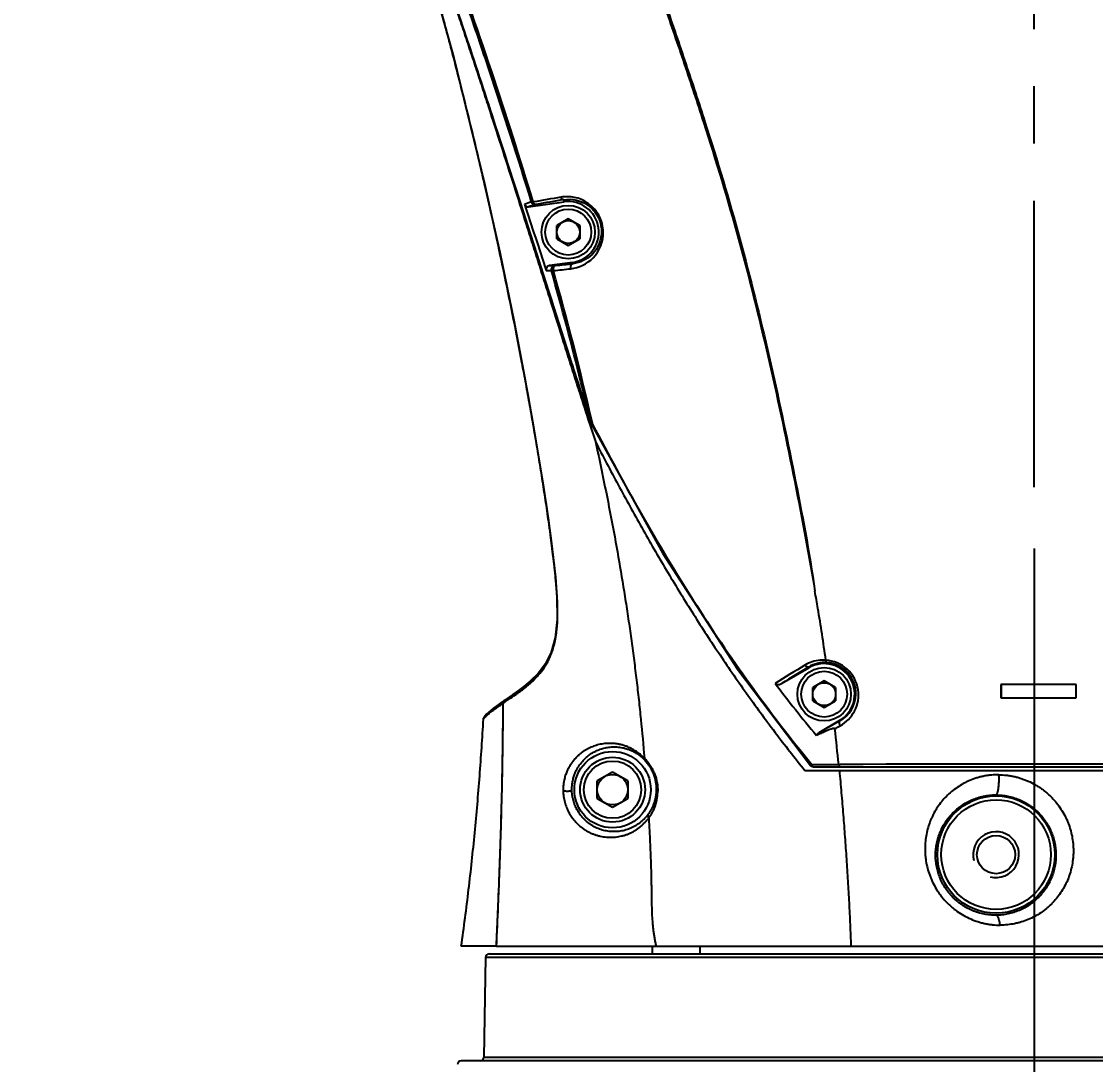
# Model space of a CAD drawing. Header units: millimetres. Extents: x 5828 to 6704, y 123 to 421.
# Drawn here: x 6551.17 to 6558.2, y 327.08 to 333.91 of the extents above; entities that cross this region are included whole.
import ezdxf

# ---------------------------------------------------------------- set-up
doc = ezdxf.new("R2010")
doc.units = ezdxf.units.MM
doc.linetypes.add('CENTER', pattern=[0.6, 0.375, -0.075, 0.075, -0.075])
for name, color, linetype in [('中心线', 7, 'Continuous'), ('外形图', 7, 'Continuous'), ('尺寸标注', 7, 'Continuous'), ('运动范围', 7, 'Continuous')]:
    doc.layers.add(name, color=color, linetype=linetype)
doc.styles.add('微软雅黑', font='msyh.ttc', dxfattribs={"height": 1.5})
doc.dimstyles.new('尺寸标注_1_20比例', dxfattribs={"dimtxt": 1.5, "dimasz": 1.25, "dimexe": 0.5, "dimexo": 0.4, "dimgap": 0.5, "dimtad": 1, "dimdec": 1, "dimlfac": 20, "dimdsep": 46, "dimtxsty": '微软雅黑', "dimcen": 0.09, "dimadec": 0, "dimazin": 0, "dimtp": 0.01, "dimtm": 0.01, "dimtfac": 1, "dimtdec": 1, "dimtofl": 0, "dimtmove": 0, "dimatfit": 3, "dimfxl": 1, "dimtolj": 1, "dimarcsym": 0})

# ---------------------------------------------------------------- blocks, each defined once
blk = doc.blocks.new('*D1139')
at = {"layer": 'Defpoints', "color": 0}
for p in [(6498.9812, 336.8553), (6559.0462, 312.8006), (6498.9812, 278.1994)]:
    blk.add_point(p, dxfattribs=at)
at = {"layer": '尺寸标注', "color": 0, "lineweight": -2}
for p, q in [((6498.9812, 336.4553), (6498.9812, 277.6994)), ((6559.0462, 312.4006), (6559.0462, 277.6994)), ((6557.7962, 278.1994), (6500.2312, 278.1994))]:
    blk.add_line(p, q, dxfattribs=at)
at = {"layer": '尺寸标注', "color": 0}
for points in [[(6500.2312, 278.4078), (6500.2312, 277.9911), (6498.9812, 278.1994)], [(6557.7962, 277.9911), (6557.7962, 278.4078), (6559.0462, 278.1994)]]:
    blk.add_solid(points, dxfattribs=at)
at = {"layer": '尺寸标注', "color": 0, "insert": (6529.0137, 279.471), "char_height": 1.5, "attachment_point": 5, "style": '微软雅黑'}
blk.add_mtext('\\A1;\\A1;{\\fAlibaba PuHuiTi 3.0 55 Regular|b0|i0|c134|p18;1201.2}', dxfattribs=at)
blk = doc.blocks.new('*D1142')
at = {"layer": 'Defpoints', "color": 0}
for p in [(6543.4438, 336.8553), (6559.0462, 313.1006), (6543.4438, 284.9761)]:
    blk.add_point(p, dxfattribs=at)
at = {"layer": '尺寸标注', "color": 0, "lineweight": -2}
for p, q in [((6543.4438, 336.4553), (6543.4438, 284.4761)), ((6559.0462, 312.7006), (6559.0462, 284.4761)), ((6557.7962, 284.9761), (6544.6938, 284.9761))]:
    blk.add_line(p, q, dxfattribs=at)
at = {"layer": '尺寸标注', "color": 0}
for points in [[(6544.6938, 285.1845), (6544.6938, 284.7678), (6543.4438, 284.9761)], [(6557.7962, 284.7678), (6557.7962, 285.1845), (6559.0462, 284.9761)]]:
    blk.add_solid(points, dxfattribs=at)
at = {"layer": '尺寸标注', "color": 0, "insert": (6551.245, 286.2477), "char_height": 1.5, "attachment_point": 5, "style": '微软雅黑'}
blk.add_mtext('\\A1;\\A1;{\\fAlibaba PuHuiTi 3.0 55 Regular|b0|i0|c134|p18;312}', dxfattribs=at)
blk = doc.blocks.new('*D1144')
at = {"layer": 'Defpoints', "color": 0}
for p in [(6557.7962, 395.6702), (6487.6476, 286.2413), (6537.9972, 286.2413)]:
    blk.add_point(p, dxfattribs=at)
at = {"layer": '尺寸标注', "color": 0, "lineweight": -2}
for p, q in [((6557.3962, 395.6702), (6487.1476, 395.6702)), ((6487.6476, 394.4202), (6487.6476, 287.4913)), ((6537.5972, 286.2413), (6487.1476, 286.2413))]:
    blk.add_line(p, q, dxfattribs=at)
at = {"layer": '尺寸标注', "color": 0}
for points in [[(6487.856, 394.4202), (6487.4393, 394.4202), (6487.6476, 395.6702)], [(6487.4393, 287.4913), (6487.856, 287.4913), (6487.6476, 286.2413)]]:
    blk.add_solid(points, dxfattribs=at)
at = {"layer": '尺寸标注', "color": 0, "insert": (6486.376, 340.9558), "char_height": 1.5, "attachment_point": 5, "rotation": 90, "style": '微软雅黑'}
blk.add_mtext('\\A1;\\A1;{\\fAlibaba PuHuiTi 3.0 55 Regular|b0|i0|c134|p18;2188.6}', dxfattribs=at)
blk = doc.blocks.new('*D1147')
at = {"layer": 'Defpoints', "color": 0}
for p in [(6557.7962, 330.8596), (6559.0462, 313.1006), (6559.0462, 305.3798)]:
    blk.add_point(p, dxfattribs=at)
at = {"layer": '尺寸标注', "color": 0, "lineweight": -2}
for p, q in [((6557.7962, 330.4596), (6557.7962, 304.8798)), ((6559.0462, 312.7006), (6559.0462, 304.8798)), ((6556.5462, 305.3798), (6551.7141, 305.3798)), ((6560.2962, 305.3798), (6561.5462, 305.3798))]:
    blk.add_line(p, q, dxfattribs=at)
at = {"layer": '尺寸标注', "color": 0}
for points in [[(6556.5462, 305.1715), (6556.5462, 305.5882), (6557.7962, 305.3798)], [(6560.2962, 305.5882), (6560.2962, 305.1715), (6559.0462, 305.3798)]]:
    blk.add_solid(points, dxfattribs=at)
at = {"layer": '尺寸标注', "color": 0, "insert": (6553.3207, 306.6514), "char_height": 1.5, "attachment_point": 5, "style": '微软雅黑'}
blk.add_mtext('\\A1;\\A1;{\\fAlibaba PuHuiTi 3.0 55 Regular|b0|i0|c134|p18;25}', dxfattribs=at)

msp = doc.modelspace()

# ---------------------------------------------------------------- linework, layer by layer
at = {"layer": '中心线', "linetype": 'CENTER', "ltscale": 5}
msp.add_line((6557.7962, 330.8596), (6557.7962, 371.8928), dxfattribs=at)
at = {"layer": '外形图', "linetype": 'ByBlock'}
for p, q in [((6553.9967, 333.6709), (6553.9966, 333.6708)), ((6553.9966, 333.6708), (6554.1728, 332.9546)), ((6554.4867, 332.696), (6554.7185, 332.7284)), ((6554.7185, 332.7284), (6554.7166, 332.7424)), ((6554.7462, 332.6169), (6554.6712, 332.5736)), ((6554.6712, 332.487), (6554.6712, 332.5736)), ((6554.8212, 332.5736), (6554.7462, 332.6169)), ((6554.8212, 332.5736), (6554.8212, 332.487)), ((6554.6712, 332.487), (6554.7462, 332.4437)), ((6554.7462, 332.4437), (6554.8212, 332.487)), ((6554.7739, 332.3322), (6554.6233, 332.3112)), ((6554.7751, 332.3236), (6554.7739, 332.3322)), ((6554.6592, 332.0113), (6554.7224, 331.8136)), ((6554.8873, 331.3037), (6554.8862, 331.3034)), ((6554.906, 331.2712), (6554.898, 331.3061)), ((6554.8776, 331.3006), (6554.8892, 331.2648)), ((6554.8892, 331.2648), (6554.9236, 331.159)), ((6554.9059, 331.2712), (6554.9005, 331.2684)), ((6556.1455, 329.577), (6556.3212, 329.6785)), ((6556.3212, 329.6785), (6556.3187, 329.6829)), ((6556.4212, 329.5919), (6556.3462, 329.5486)), ((6556.3462, 329.462), (6556.3462, 329.5486)), ((6556.4962, 329.5486), (6556.4212, 329.5919)), ((6556.4962, 329.5486), (6556.4962, 329.462)), ((6557.5789, 329.5678), (6557.5784, 329.5683)), ((6558.07, 329.5683), (6557.5784, 329.5683)), ((6557.5784, 329.5683), (6557.5784, 329.4815)), ((6558.0696, 329.5678), (6557.5789, 329.5678)), ((6557.5789, 329.5678), (6557.5789, 329.482)), ((6558.0696, 329.5678), (6558.07, 329.5683)), ((6558.0696, 329.482), (6558.0696, 329.5678)), ((6558.07, 329.4815), (6558.07, 329.5683)), ((6557.5789, 329.482), (6557.5784, 329.4815)), ((6557.5784, 329.4815), (6558.07, 329.4815)), ((6557.5789, 329.482), (6558.0696, 329.482)), ((6558.0696, 329.482), (6558.07, 329.4815)), ((6556.3462, 329.462), (6556.4212, 329.4187)), ((6556.4212, 329.4187), (6556.4962, 329.462)), ((6554.1949, 329.3545), (6554.195, 329.3545)), ((6554.2113, 329.3743), (6554.195, 329.3545)), ((6554.2169, 329.3792), (6554.2021, 329.3625)), ((6554.204, 329.3574), (6554.205, 329.3585)), ((6556.5212, 329.3321), (6556.3961, 329.2598)), ((6556.5227, 329.3294), (6556.5212, 329.3321)), ((6555.0362, 328.9957), (6554.9362, 328.938)), ((6555.1362, 328.938), (6555.0362, 328.9957)), ((6556.2957, 329.0053), (6561.4289, 329.0053)), ((6556.3405, 329.0458), (6556.3326, 329.0394)), ((6556.3405, 329.0458), (6556.3519, 329.0458)), ((6556.3519, 329.0458), (6556.5161, 329.0458)), ((6556.352, 329.0303), (6561.3416, 329.0303)), ((6556.5161, 329.0458), (6556.5264, 329.0458)), ((6554.9362, 328.8225), (6554.9362, 328.938)), ((6555.1362, 328.938), (6555.1362, 328.8225)), ((6554.9362, 328.8225), (6555.0362, 328.7648)), ((6555.0362, 328.7648), (6555.1362, 328.8225)), ((6554.2765, 327.8553), (6554.0462, 327.8553)), ((6554.2304, 327.8053), (6563.861, 327.8053)), ((6554.2765, 327.8548), (6563.8159, 327.8548)), ((6555.2962, 327.8553), (6555.2962, 327.8053)), ((6555.6093, 327.8053), (6555.6093, 327.8553)), ((6554.2054, 327.7807), (6554.194, 327.1298)), ((6563.886, 327.7807), (6554.2054, 327.7807)), ((6564.0467, 327.1053), (6554.0457, 327.1053)), ((6554.194, 327.1298), (6563.8984, 327.1298))]:
    msp.add_line(p, q, dxfattribs=at)
for points in [[(6553.2907, 336.6905), (6553.3549, 336.0712), (6553.518, 335.4312), (6553.7756, 334.6963), (6554.0739, 333.8179), (6554.4309, 332.7235), (6554.8862, 331.3034)], [(6553.3023, 336.1548), (6553.466, 335.4567), (6553.7239, 334.6474), (6553.9966, 333.6708)], [(6553.9966, 333.6708), (6554.1977, 332.8475), (6554.3264, 332.2622), (6554.4163, 331.8153), (6554.4839, 331.4537), (6554.537, 331.15), (6554.5795, 330.8884), (6554.6139, 330.6586), (6554.6413, 330.4546), (6554.662, 330.2712), (6554.6738, 330.1077), (6554.673, 329.9732), (6554.6598, 329.8665), (6554.6338, 329.7765), (6554.5962, 329.7029), (6554.5516, 329.6438), (6554.5012, 329.5938), (6554.446, 329.5489), (6554.3871, 329.5061), (6554.3313, 329.4672)], [(6554.1728, 332.9546), (6554.2976, 332.3984), (6554.3891, 331.9545), (6554.4599, 331.5851), (6554.5166, 331.2688), (6554.563, 330.9923), (6554.6011, 330.7468), (6554.632, 330.5267), (6554.6563, 330.3272), (6554.6719, 330.1471), (6554.6741, 329.9952), (6554.6614, 329.8753), (6554.6351, 329.7798), (6554.5956, 329.702), (6554.5489, 329.6409), (6554.4973, 329.5904), (6554.4416, 329.5456), (6554.3834, 329.5035)], [(6554.8862, 331.3034), (6554.8893, 331.2945), (6554.9005, 331.2684)], [(6554.9005, 331.2684), (6555.3662, 330.427), (6555.8549, 329.6698), (6556.3326, 329.0394)], [(6554.3313, 329.4672), (6554.2567, 329.4134), (6554.2113, 329.3743)], [(6554.314, 329.4549), (6554.269, 329.4227), (6554.2641, 329.4188)], [(6554.1929, 329.3505), (6554.1921, 329.348), (6554.1915, 329.3452)], [(6554.1946, 329.3539), (6554.1943, 329.3534), (6554.1938, 329.3523), (6554.1929, 329.3505)]]:
    msp.add_lwpolyline(points, dxfattribs=at)
for centre, radius in [((6554.7462, 332.5303), 0.175), ((6554.7462, 332.5303), 0.15), ((6554.7462, 332.5303), 0.075), ((6556.4212, 329.5053), 0.175), ((6556.4212, 329.5053), 0.15), ((6556.4212, 329.5053), 0.075), ((6555.0362, 328.8803), 0.25), ((6555.0362, 328.8803), 0.2125), ((6555.0362, 328.8803), 0.1875), ((6555.0362, 328.8803), 0.1), ((6557.5462, 328.4553), 0.3838), ((6557.5462, 328.4553), 0.3589), ((6557.5462, 328.4553), 0.125)]:
    msp.add_circle(centre, radius, dxfattribs=at)
for centre, radius, start, end in [((6524.2183, 325.96), 30.7607, 12.84825, 13.02423), ((6555.5955, 329.3086), 3.5642, 107.39075, 108.12489), ((6562.0789, 289.644), 43.7422, 99.71389, 99.95501), ((6560.3686, 299.5385), 33.6815, 99.66044, 99.971), ((6554.7462, 332.5303), 0.2, 277.94772, 97.94772), ((6554.647, 337.669), 5.3579, 269.74647, 270.08984), ((6551.3332, 364.0912), 31.9852, 275.95001, 276.15586), ((6551.3674, 364.0736), 31.9324, 275.9215, 276.12604), ((6535.6599, 326.8935), 19.7377, 12.9183, 15.83241), ((6624.6318, 354.1421), 73.3886, 197.713078, 198.131414), ((6556.4253, 329.5092), 0.2038, 86.0266, 121.5547), ((6556.4212, 329.5053), 0.2, 300, 120), ((6556.4243, 329.5086), 0.2045, 359.06039, 85.75078), ((6609.4537, 242.5594), 102.0482, 121.378228, 121.492306), ((6563.9708, 335.5596), 9.8873, 217.23939, 219.76327), ((6556.4246, 329.5085), 0.2042, 298.72371, 359.0963), ((6524.926, 329.5488), 29.3944, 358.76276, 359.80018), ((6555.5669, 327.6617), 2.1769, 124.42118, 124.93969), ((6554.3454, 329.4462), 0.0252, 166.68238, 179.78166), ((6554.3457, 329.4461), 0.0255, 161.00102, 166.74465), ((6554.3457, 329.4461), 0.0255, 151.03371, 160.98505), ((6554.3459, 329.446), 0.0257, 142.25441, 151.05362), ((6554.3462, 329.4457), 0.0261, 124.87597, 142.2292), ((6554.2178, 329.3404), 0.0268, 148.28968, 158.43496), ((6554.2184, 329.34), 0.0274, 142.15599, 148.27643), ((6554.2176, 329.3406), 0.0264, 134.75011, 142.16424), ((6537.1173, 327.0503), 19.5015, 5.87322, 6.56292), ((6556.3519, 329.0553), 0.025, 219.44137, 270.00205), ((6560.3378, -1799.2554), 2128.3046, 89.9729725, 90.1026085), ((6520.7067, 329.6413), 33.6147, 358.27217, 358.76036), ((6514.3503, 329.8316), 39.9739, 357.92924, 358.27419), ((6557.5462, 328.4553), 0.15, 255, 195), ((6485.6785, 330.9117), 68.666, 357.448834, 357.893065), ((6554.2304, 327.7803), 0.025, 90, 179), ((6554.0457, 327.0803), 0.025, 90, 178.2299), ((6554.169, 327.1303), 0.025, 270, 359)]:
    msp.add_arc(centre, radius, start, end, dxfattribs=at)
for points, knots in [([(6554.5384, 336.2859), (6554.5616, 336.1529), (6554.6085, 335.9551), (6554.6963, 335.6995), (6554.7742, 335.5126), (6554.8576, 335.3281), (6554.9361, 335.1416), (6555.0129, 334.9545), (6555.1159, 334.7055), (6555.2402, 334.3927), (6555.3758, 334.0129), (6555.5061, 333.632), (6555.6743, 333.1243), (6555.8669, 332.4873), (6556.0581, 331.717), (6556.2218, 330.9482), (6556.3172, 330.4357), (6556.3607, 330.1802)], [0, 0, 0, 0, 0.063409, 0.095112, 0.126815, 0.158502, 0.190171, 0.221826, 0.253474, 0.316711, 0.379823, 0.442829, 0.505722, 0.630973, 0.755227, 0.878294, 1, 1, 1, 1]), ([(6554.5536, 336.2883), (6554.5766, 336.1552), (6554.6233, 335.9574), (6554.7106, 335.7017), (6554.7887, 335.5148), (6554.8711, 335.3299), (6554.9492, 335.1432), (6555.0254, 334.9559), (6555.1282, 334.7068), (6555.2515, 334.3937), (6555.3863, 334.0136), (6555.5159, 333.6325), (6555.6835, 333.1246), (6555.875, 332.4873), (6556.0654, 331.7168), (6556.2266, 330.948), (6556.3242, 330.436), (6556.3608, 330.1797)], [0, 0, 0, 0, 0.06342, 0.09513, 0.126834, 0.158528, 0.1902, 0.221859, 0.253513, 0.316755, 0.379878, 0.442893, 0.505794, 0.631061, 0.755329, 0.878404, 1, 1, 1, 1]), ([(6553.3953, 336.1844), (6553.4182, 336.0339), (6553.4779, 335.7348), (6553.5964, 335.3729), (6553.702, 335.0878), (6553.8054, 334.8022), (6553.9324, 334.4449), (6554.0831, 334.0162), (6554.2773, 333.4448), (6554.416, 333.0145), (6554.5037, 332.7266)], [0, 0, 0, 0, 0.125606, 0.251138, 0.313874, 0.37658, 0.501834, 0.626881, 0.751629, 1, 1, 1, 1]), ([(6554.517, 332.7277), (6554.4296, 333.0154), (6554.246, 333.59), (6553.9976, 334.3028), (6553.7968, 334.8747), (6553.6367, 335.3014), (6553.4927, 335.7351), (6553.4338, 336.0347), (6553.4112, 336.1853)], [0, 0, 0, 0, 0.248247, 0.497964, 0.623198, 0.748623, 0.874296, 1, 1, 1, 1]), ([(6553.5317, 335.3861), (6553.5389, 335.3649), (6553.5499, 335.3331), (6553.5646, 335.2907), (6553.5795, 335.2484), (6553.5981, 335.1956), (6553.628, 335.1111), (6553.658, 335.0267), (6553.6879, 334.9422), (6553.7103, 334.8788), (6553.7324, 334.8154), (6553.7618, 334.7307), (6553.7982, 334.6248), (6553.8344, 334.5188), (6553.8633, 334.4339), (6553.8922, 334.3491), (6553.9282, 334.243), (6553.9712, 334.1156), (6554.014, 333.9882), (6554.0565, 333.8607), (6554.0987, 333.7331), (6554.1408, 333.6054), (6554.1826, 333.4776), (6554.2381, 333.3072), (6554.307, 333.094), (6554.3892, 332.838), (6554.4572, 332.6245), (6554.5114, 332.4537), (6554.5519, 332.3255), (6554.5924, 332.1973), (6554.6464, 332.0264), (6554.7004, 331.8555), (6554.7546, 331.6847), (6554.7953, 331.5566), (6554.8363, 331.4285), (6554.8638, 331.3432), (6554.8776, 331.3006)], [0, 0, 0, 0, 0.015629, 0.023444, 0.031258, 0.046885, 0.062511, 0.093759, 0.109383, 0.125006, 0.14063, 0.156255, 0.187505, 0.218756, 0.234381, 0.250006, 0.281256, 0.312506, 0.343755, 0.375005, 0.406254, 0.437504, 0.468754, 0.500004, 0.562504, 0.625003, 0.687502, 0.718752, 0.750002, 0.781252, 0.812501, 0.875001, 0.90625, 0.9375, 0.96875, 1, 1, 1, 1]), ([(6553.6259, 335.1234), (6553.718, 334.8662), (6553.8731, 334.4137), (6554.0923, 333.7667), (6554.347, 332.9874), (6554.5346, 332.4018), (6554.6592, 332.0113)], [0, 0, 0, 0, 0.249998, 0.437499, 0.624999, 1, 1, 1, 1]), ([(6553.9967, 333.6709), (6553.987, 333.7084), (6553.9675, 333.7834), (6553.9377, 333.8957), (6553.9075, 334.0079), (6553.8766, 334.12), (6553.8504, 334.2132), (6553.8292, 334.2877), (6553.8078, 334.3622), (6553.7807, 334.4552), (6553.7588, 334.5296), (6553.7478, 334.5667)], [0, 0, 0, 0, 0.125007, 0.250006, 0.374996, 0.49998, 0.624967, 0.687464, 0.749965, 0.874978, 1, 1, 1, 1]), ([(6554.1876, 332.8923), (6554.1726, 332.9574), (6554.1421, 333.0875), (6554.0793, 333.3472), (6554.0303, 333.5416), (6553.9967, 333.6709)], [0, 0, 0, 0, 0.249998, 0.500001, 1, 1, 1, 1]), ([(6554.3364, 329.4575), (6554.345, 329.4634), (6554.3628, 329.4755), (6554.3855, 329.4911), (6554.4044, 329.5044), (6554.4193, 329.5151), (6554.4319, 329.5243), (6554.4422, 329.532), (6554.4528, 329.54), (6554.4663, 329.5505), (6554.4826, 329.5639), (6554.4992, 329.5782), (6554.5161, 329.5937), (6554.5301, 329.6076), (6554.5413, 329.6195), (6554.5498, 329.629), (6554.5583, 329.6389), (6554.5668, 329.6493), (6554.5752, 329.6602), (6554.5836, 329.6718), (6554.5919, 329.6841), (6554.6001, 329.6971), (6554.6081, 329.711), (6554.616, 329.7257), (6554.6236, 329.7414), (6554.6309, 329.7582), (6554.6379, 329.7762), (6554.647, 329.8025), (6554.6549, 329.8308), (6554.6614, 329.8611), (6554.6658, 329.8859), (6554.6695, 329.9122), (6554.6724, 329.9399), (6554.6745, 329.9688), (6554.6759, 329.9989), (6554.6765, 330.0301), (6554.6764, 330.0621), (6554.6756, 330.0949), (6554.6737, 330.1396), (6554.6699, 330.1966), (6554.6639, 330.2656), (6554.6578, 330.3235), (6554.6526, 330.3702), (6554.647, 330.417), (6554.6397, 330.4757), (6554.632, 330.5343), (6554.6256, 330.5813), (6554.6191, 330.6284), (6554.6107, 330.6872), (6554.6004, 330.7578), (6554.5897, 330.8285), (6554.5787, 330.8991), (6554.5637, 330.9934), (6554.5443, 331.1112), (6554.5203, 331.2525), (6554.4954, 331.3937), (6554.4698, 331.5349), (6554.4347, 331.723), (6554.3891, 331.9578), (6554.3317, 332.2392), (6554.2718, 332.5201), (6554.2301, 332.7069), (6554.2088, 332.8003)], [0, 0, 0, 0, 0.008884, 0.01842, 0.023446, 0.028648, 0.034033, 0.036794, 0.039604, 0.045374, 0.051363, 0.057592, 0.064088, 0.070883, 0.074405, 0.078015, 0.081722, 0.085536, 0.089469, 0.093531, 0.097737, 0.102101, 0.106641, 0.111378, 0.116334, 0.121534, 0.127003, 0.132764, 0.145257, 0.152041, 0.15921, 0.166758, 0.174669, 0.182926, 0.191507, 0.200376, 0.209494, 0.218821, 0.228323, 0.247725, 0.267461, 0.287407, 0.297433, 0.307481, 0.32763, 0.347834, 0.357951, 0.368075, 0.388343, 0.408635, 0.428948, 0.449279, 0.469625, 0.510345, 0.551096, 0.591868, 0.632656, 0.673454, 0.755072, 0.836707, 0.918351, 1, 1, 1, 1]), ([(6554.4592, 332.7128), (6554.461, 332.7074), (6554.4688, 332.6975), (6554.4811, 332.6952), (6554.4867, 332.696)], [0, 0, 0, 0, 0.49971, 1, 1, 1, 1]), ([(6554.517, 332.7277), (6554.5155, 332.7275), (6554.5111, 332.7269), (6554.5066, 332.7263), (6554.5037, 332.7266)], [0, 0, 0, 0, 0.342547, 1, 1, 1, 1]), ([(6554.5366, 332.7112), (6554.5347, 332.711), (6554.5256, 332.7123), (6554.5192, 332.721), (6554.517, 332.7277)], [0, 0, 0, 0, 0.213622, 1, 1, 1, 1]), ([(6554.5302, 332.7099), (6554.531, 332.7102), (6554.5332, 332.7106), (6554.5353, 332.711), (6554.5367, 332.7113)], [0, 0, 0, 0, 0.367738, 1, 1, 1, 1]), ([(6554.7631, 332.2905), (6554.8167, 332.2971), (6554.9306, 332.35), (6554.991, 332.5074), (6554.9558, 332.6404), (6554.8842, 332.7223), (6554.7911, 332.764), (6554.7275, 332.7625), (6554.6983, 332.7591)], [0, 0, 0, 0, 0.21653, 0.460901, 0.604996, 0.750252, 0.882256, 1, 1, 1, 1]), ([(6554.7166, 332.7424), (6554.7149, 332.7422), (6554.7061, 332.7436), (6554.7005, 332.7525), (6554.6983, 332.7591)], [0, 0, 0, 0, 0.193123, 1, 1, 1, 1]), ([(6554.7166, 332.7424), (6554.7703, 332.7517), (6554.8667, 332.7294), (6554.9465, 332.6354), (6554.9779, 332.5162), (6554.9238, 332.3763), (6554.8226, 332.3285), (6554.7751, 332.3236)], [0, 0, 0, 0, 0.245913, 0.393253, 0.539172, 0.784406, 1, 1, 1, 1]), ([(6554.6233, 332.3112), (6554.6162, 332.3102), (6554.6022, 332.3019), (6554.6002, 332.2855), (6554.6024, 332.2788)], [0, 0, 0, 0, 0.500845, 1, 1, 1, 1]), ([(6554.6554, 332.3111), (6554.6486, 332.3101), (6554.6352, 332.3012), (6554.6337, 332.2853), (6554.6358, 332.2785)], [0, 0, 0, 0, 0.491882, 1, 1, 1, 1]), ([(6554.6617, 332.3116), (6554.6561, 332.3106), (6554.646, 332.299), (6554.6467, 332.2852), (6554.6488, 332.2784)], [0, 0, 0, 0, 0.442333, 1, 1, 1, 1]), ([(6554.6617, 332.3116), (6554.6604, 332.3115), (6554.6583, 332.3113), (6554.6562, 332.3111), (6554.6554, 332.3111)], [0, 0, 0, 0, 0.616678, 1, 1, 1, 1]), ([(6554.7751, 332.3236), (6554.7726, 332.3231), (6554.7611, 332.3165), (6554.7602, 332.3001), (6554.7631, 332.2905)], [0, 0, 0, 0, 0.196479, 1, 1, 1, 1]), ([(6554.6358, 332.2785), (6554.6365, 332.2784), (6554.6408, 332.2778), (6554.6452, 332.2781), (6554.6488, 332.2784)], [0, 0, 0, 0, 0.166994, 1, 1, 1, 1]), ([(6554.8872, 331.3038), (6554.8685, 331.385), (6554.791, 331.7115), (6554.7047, 332.0359), (6554.6358, 332.2785)], [0, 0, 0, 0, 0.248459, 1, 1, 1, 1]), ([(6554.9059, 331.2712), (6555.1099, 330.8791), (6555.5441, 330.1081), (6556.0593, 329.3867), (6556.3405, 329.0458)], [0, 0, 0, 0, 0.500067, 1, 1, 1, 1]), ([(6554.9236, 331.159), (6554.9725, 331.0643), (6555.0718, 330.8756), (6555.2003, 330.6422), (6555.3061, 330.4571), (6555.3871, 330.3193), (6555.4698, 330.1824), (6555.5823, 330.0013), (6555.6983, 329.8225), (6555.818, 329.646), (6555.9096, 329.515), (6556.0031, 329.3853), (6556.0985, 329.257), (6556.1959, 329.1302), (6556.2622, 329.0467), (6556.2957, 329.0053)], [0, 0, 0, 0, 0.124994, 0.249991, 0.312491, 0.37499, 0.43749, 0.499991, 0.624988, 0.687489, 0.74999, 0.812493, 0.874999, 0.937502, 1, 1, 1, 1]), ([(6554.9238, 331.1585), (6554.9625, 330.9841), (6555.0165, 330.7226), (6555.0798, 330.3734), (6555.1155, 330.1564), (6555.1416, 329.9833), (6555.16, 329.8541), (6555.1771, 329.7252), (6555.193, 329.5967), (6555.2077, 329.4685), (6555.2257, 329.2986), (6555.2374, 329.1713), (6555.2445, 329.0865)], [0, 0, 0, 0, 0.255318, 0.381774, 0.507353, 0.569799, 0.632008, 0.693972, 0.755688, 0.817152, 0.878361, 1, 1, 1, 1]), ([(6556.432, 329.7285), (6556.4159, 329.8415), (6556.3936, 329.9923), (6556.367, 330.1424), (6556.3607, 330.1801)], [0, 0, 0, 0, 0.748988, 1, 1, 1, 1]), ([(6556.4321, 329.7284), (6556.4197, 329.7294), (6556.3722, 329.7291), (6556.3251, 329.7135), (6556.2951, 329.6955)], [0, 0, 0, 0, 0.261284, 1, 1, 1, 1]), ([(6556.3187, 329.6829), (6556.3171, 329.6821), (6556.3072, 329.6811), (6556.2993, 329.6892), (6556.2951, 329.6955)], [0, 0, 0, 0, 0.186794, 1, 1, 1, 1]), ([(6556.4316, 329.7285), (6556.4319, 329.7264), (6556.4332, 329.7209), (6556.4356, 329.7132), (6556.4394, 329.7125)], [0, 0, 0, 0, 0.350154, 1, 1, 1, 1]), ([(6556.5263, 329.2985), (6556.5654, 329.3208), (6556.6349, 329.3902), (6556.6591, 329.5407), (6556.5843, 329.6822), (6556.4825, 329.7247), (6556.432, 329.7285)], [0, 0, 0, 0, 0.232708, 0.476245, 0.738234, 1, 1, 1, 1]), ([(6556.0994, 329.5763), (6556.1019, 329.573), (6556.1173, 329.5647), (6556.135, 329.571), (6556.1455, 329.577)], [0, 0, 0, 0, 0.252934, 1, 1, 1, 1]), ([(6554.205, 329.3585), (6554.2076, 329.3612), (6554.2136, 329.3669), (6554.2236, 329.3759), (6554.2355, 329.3857), (6554.2465, 329.3943), (6554.2563, 329.4015), (6554.267, 329.4094), (6554.2816, 329.4198), (6554.3003, 329.4327), (6554.3134, 329.4416), (6554.3202, 329.4462)], [0, 0, 0, 0, 0.078783, 0.171505, 0.277673, 0.396789, 0.461085, 0.528542, 0.672967, 0.830112, 1, 1, 1, 1]), ([(6554.2765, 327.8548), (6554.2794, 327.921), (6554.2851, 328.0536), (6554.2919, 328.2193), (6554.2969, 328.3519), (6554.3005, 328.4514), (6554.3038, 328.5508), (6554.3079, 328.6834), (6554.3123, 328.8492), (6554.3163, 329.0482), (6554.3191, 329.2472), (6554.32, 329.3799), (6554.3202, 329.4462)], [0, 0, 0, 0, 0.124999, 0.249999, 0.312498, 0.374998, 0.437498, 0.499998, 0.624998, 0.749999, 0.875, 1, 1, 1, 1]), ([(6554.3202, 329.4462), (6554.3202, 329.4483), (6554.3207, 329.4524), (6554.3226, 329.4572), (6554.3247, 329.4607), (6554.3266, 329.4631), (6554.3288, 329.4653), (6554.3304, 329.4666), (6554.3313, 329.4671)], [0, 0, 0, 0, 0.249597, 0.499601, 0.624656, 0.749791, 0.875019, 1, 1, 1, 1]), ([(6554.0462, 327.8553), (6554.0635, 327.9787), (6554.0875, 328.164), (6554.1156, 328.4116), (6554.1347, 328.5975), (6554.1518, 328.7836), (6554.1719, 329.0319), (6554.1842, 329.2184), (6554.1912, 329.3428)], [0, 0, 0, 0, 0.250055, 0.375058, 0.500051, 0.625042, 0.750033, 1, 1, 1, 1]), ([(6554.1913, 329.3428), (6554.1913, 329.3428), (6554.1913, 329.3428), (6554.1913, 329.3428), (6554.1913, 329.3428), (6554.1913, 329.3428), (6554.1913, 329.3428), (6554.1914, 329.3429), (6554.1914, 329.3429), (6554.1915, 329.343), (6554.1916, 329.3431), (6554.1917, 329.3433), (6554.1919, 329.3435), (6554.1921, 329.3437), (6554.1923, 329.344), (6554.1926, 329.3444), (6554.1931, 329.345), (6554.1938, 329.3458), (6554.1945, 329.3468), (6554.1954, 329.3478), (6554.1967, 329.3494), (6554.1986, 329.3516), (6554.2011, 329.3544), (6554.203, 329.3564), (6554.204, 329.3574)], [0, 0, 0, 0, 0.00057, 0.001024, 0.001914, 0.003352, 0.005357, 0.007932, 0.011075, 0.014784, 0.023889, 0.035214, 0.048728, 0.064398, 0.082189, 0.102067, 0.147949, 0.201772, 0.263267, 0.332167, 0.408207, 0.580662, 0.778588, 1, 1, 1, 1]), ([(6554.1913, 329.3428), (6554.1913, 329.3441), (6554.1917, 329.3466), (6554.1925, 329.349), (6554.1929, 329.3502)], [0, 0, 0, 0, 0.502756, 1, 1, 1, 1]), ([(6554.199, 329.3594), (6554.1993, 329.3597), (6554.2003, 329.3607), (6554.2015, 329.3616), (6554.2024, 329.3622)], [0, 0, 0, 0, 0.257316, 1, 1, 1, 1]), ([(6556.4907, 329.2794), (6556.4898, 329.2822), (6556.4813, 329.2808), (6556.4719, 329.2784), (6556.4532, 329.2721), (6556.4288, 329.2621), (6556.3993, 329.2491), (6556.3801, 329.24), (6556.3705, 329.2355)], [0, 0, 0, 0, 0.068928, 0.130722, 0.257185, 0.506469, 0.753836, 1, 1, 1, 1]), ([(6556.5227, 329.3294), (6556.5212, 329.3284), (6556.5155, 329.3182), (6556.5213, 329.3061), (6556.5263, 329.2985)], [0, 0, 0, 0, 0.164628, 1, 1, 1, 1]), ([(6555.2445, 329.0865), (6555.2367, 329.0943), (6555.2247, 329.1054), (6555.208, 329.1187), (6555.1959, 329.1275), (6555.1839, 329.1355), (6555.1683, 329.1448), (6555.1528, 329.1529), (6555.1373, 329.1597), (6555.1225, 329.1655), (6555.1044, 329.1715), (6555.0863, 329.176), (6555.0721, 329.1787), (6555.0617, 329.1804), (6555.0515, 329.1817), (6555.0381, 329.1829), (6555.0217, 329.1836), (6555.0023, 329.1833), (6554.9834, 329.1817), (6554.965, 329.1791), (6554.947, 329.1753), (6554.9294, 329.1706), (6554.9122, 329.1649), (6554.8954, 329.1582), (6554.879, 329.1505), (6554.8629, 329.1418), (6554.8473, 329.132), (6554.832, 329.1211), (6554.8172, 329.109), (6554.8028, 329.0957), (6554.7888, 329.081), (6554.7754, 329.0648), (6554.7648, 329.05), (6554.7567, 329.0372), (6554.7507, 329.0269), (6554.7449, 329.016), (6554.7394, 329.0044), (6554.7341, 328.992), (6554.7292, 328.9788), (6554.7255, 328.9672), (6554.7227, 328.9574), (6554.72, 328.947), (6554.7177, 328.9361), (6554.7158, 328.9247), (6554.7146, 328.9157), (6554.7137, 328.9063), (6554.7128, 328.8932), (6554.7125, 328.8832), (6554.7124, 328.8765)], [0, 0, 0, 0, 0.045273, 0.06654, 0.086953, 0.106551, 0.125382, 0.161012, 0.17795, 0.194381, 0.225913, 0.255946, 0.270491, 0.284762, 0.298785, 0.312583, 0.339575, 0.365881, 0.391634, 0.416952, 0.441943, 0.466706, 0.491332, 0.515913, 0.540549, 0.565339, 0.590393, 0.615824, 0.641772, 0.668395, 0.695888, 0.724488, 0.754499, 0.77016, 0.786334, 0.803098, 0.820544, 0.838772, 0.857897, 0.878052, 0.888562, 0.899388, 0.922107, 0.934072, 0.946486, 0.959341, 0.972583, 1, 1, 1, 1]), ([(6554.7699, 328.8803), (6554.7698, 328.8922), (6554.7711, 328.9146), (6554.7767, 328.9456), (6554.7845, 328.9724), (6554.7937, 328.9956), (6554.8038, 329.0161), (6554.818, 329.0396), (6554.8372, 329.0651), (6554.8627, 329.0909), (6554.8897, 329.112), (6554.9181, 329.1292), (6554.9429, 329.1404), (6554.9633, 329.1476), (6554.979, 329.1521), (6554.9951, 329.1557), (6555.0116, 329.1583), (6555.0284, 329.16), (6555.0457, 329.1606), (6555.0635, 329.1601), (6555.0817, 329.1584), (6555.1005, 329.1554), (6555.1198, 329.1509), (6555.1396, 329.1447), (6555.1564, 329.1379), (6555.17, 329.1315), (6555.1806, 329.1259), (6555.1912, 329.1197), (6555.206, 329.1101), (6555.2208, 329.0989), (6555.2353, 329.0861), (6555.2425, 329.0789), (6555.2461, 329.0752)], [0, 0, 0, 0, 0.054132, 0.101456, 0.143123, 0.180543, 0.214805, 0.246685, 0.305329, 0.359453, 0.410812, 0.460597, 0.509713, 0.534276, 0.558961, 0.583861, 0.609074, 0.634707, 0.660876, 0.68771, 0.715363, 0.744012, 0.773876, 0.805221, 0.838386, 0.855785, 0.873811, 0.892538, 0.912052, 0.953817, 0.9763, 1, 1, 1, 1]), ([(6555.2461, 329.0752), (6555.2458, 329.0755), (6555.2453, 329.0761), (6555.2448, 329.0772), (6555.2445, 329.0784), (6555.2443, 329.0797), (6555.2443, 329.0809), (6555.2444, 329.0819), (6555.2444, 329.083), (6555.2446, 329.0844), (6555.2448, 329.0855), (6555.245, 329.0861)], [0, 0, 0, 0, 0.105019, 0.210512, 0.317843, 0.430511, 0.554247, 0.62168, 0.692965, 0.843602, 1, 1, 1, 1]), ([(6555.245, 329.0861), (6555.2485, 329.0826), (6555.2553, 329.0755), (6555.2684, 329.0602), (6555.2805, 329.0436), (6555.2913, 329.026), (6555.3011, 329.0077), (6555.3115, 328.9841), (6555.3196, 328.9597), (6555.3245, 328.9402), (6555.3283, 328.9211), (6555.3312, 328.8975), (6555.3319, 328.8787), (6555.3318, 328.8695)], [0, 0, 0, 0, 0.061376, 0.124129, 0.252418, 0.31742, 0.382635, 0.51257, 0.640306, 0.702979, 0.764649, 0.884664, 1, 1, 1, 1]), ([(6555.2461, 329.0752), (6555.2522, 329.0686), (6555.264, 329.0548), (6555.2798, 329.0323), (6555.2911, 329.0121), (6555.2989, 328.9952), (6555.3059, 328.9782), (6555.3128, 328.9566), (6555.3185, 328.9307), (6555.3216, 328.9052), (6555.3222, 328.8885), (6555.3221, 328.8803)], [0, 0, 0, 0, 0.125128, 0.253738, 0.384082, 0.449274, 0.514089, 0.641664, 0.765667, 0.885171, 1, 1, 1, 1]), ([(6556.3473, 329.0321), (6556.348, 329.0316), (6556.3495, 329.0306), (6556.3512, 329.0303), (6556.3519, 329.0303)], [0, 0, 0, 0, 0.533127, 1, 1, 1, 1]), ([(6556.5161, 329.0458), (6556.5163, 329.0437), (6556.5179, 329.0378), (6556.5222, 329.0303), (6556.5264, 329.0303)], [0, 0, 0, 0, 0.339677, 1, 1, 1, 1]), ([(6556.5205, 329.0053), (6556.525, 328.9569), (6556.5336, 328.8601), (6556.5435, 328.7393), (6556.5511, 328.6428), (6556.5583, 328.5466), (6556.5668, 328.4266), (6556.5744, 328.3068), (6556.5799, 328.2112), (6556.5851, 328.1159), (6556.5908, 327.9971), (6556.5946, 327.9021), (6556.5963, 327.8547)], [0, 0, 0, 0, 0.126497, 0.252584, 0.315473, 0.37826, 0.503516, 0.628332, 0.690568, 0.752688, 0.876577, 1, 1, 1, 1]), ([(6557.5648, 328.978), (6557.5483, 328.9783), (6557.5235, 328.9773), (6557.4909, 328.9733), (6557.4667, 328.969), (6557.443, 328.9636), (6557.4119, 328.9549), (6557.3818, 328.9439), (6557.3528, 328.9309), (6557.3248, 328.9165), (6557.2915, 328.8961), (6557.2544, 328.8681), (6557.2205, 328.8368), (6557.1899, 328.8027), (6557.1628, 328.7661), (6557.1433, 328.7336), (6557.1295, 328.7066), (6557.117, 328.679), (6557.1038, 328.6434), (6557.092, 328.5992), (6557.0843, 328.5537), (6557.0807, 328.5073), (6557.0813, 328.4683), (6557.0841, 328.4369), (6557.0883, 328.4054), (6557.0966, 328.3659), (6557.1086, 328.3273), (6557.1206, 328.2968), (6557.1343, 328.2667), (6557.1502, 328.2375), (6557.1683, 328.2094), (6557.1879, 328.1821), (6557.2096, 328.1562), (6557.2333, 328.1321), (6557.252, 328.1148), (6557.2715, 328.0986), (6557.2987, 328.0784), (6557.3344, 328.0559), (6557.3796, 328.0334), (6557.4188, 328.0186), (6557.4508, 328.0092), (6557.475, 328.0035), (6557.4993, 327.999), (6557.5318, 327.9948), (6557.5563, 327.9936), (6557.5726, 327.9936)], [0, 0, 0, 0, 0.032182, 0.048188, 0.064119, 0.079957, 0.095692, 0.126855, 0.1423, 0.157655, 0.18811, 0.21827, 0.248159, 0.277836, 0.307374, 0.336838, 0.351569, 0.366309, 0.395842, 0.425516, 0.455397, 0.485549, 0.516014, 0.531385, 0.546856, 0.578093, 0.609721, 0.625686, 0.641747, 0.674115, 0.690414, 0.706779, 0.73965, 0.756135, 0.772634, 0.789133, 0.805626, 0.838544, 0.871307, 0.903858, 0.920054, 0.936191, 0.952265, 0.968265, 1, 1, 1, 1]), ([(6557.5462, 328.8459), (6557.5466, 328.846), (6557.5475, 328.8462), (6557.5487, 328.8469), (6557.5499, 328.848), (6557.5511, 328.8494), (6557.5522, 328.8512), (6557.5533, 328.8533), (6557.5544, 328.8558), (6557.5559, 328.8596), (6557.5575, 328.8651), (6557.5593, 328.8723), (6557.5608, 328.8802), (6557.5621, 328.8887), (6557.5632, 328.8978), (6557.5642, 328.9077), (6557.565, 328.9184), (6557.5657, 328.9339), (6557.5659, 328.9539), (6557.5654, 328.9699), (6557.5648, 328.978)], [0, 0, 0, 0, 0.00906, 0.019129, 0.030756, 0.044266, 0.059802, 0.077419, 0.0971, 0.118746, 0.167392, 0.222143, 0.281556, 0.343906, 0.410359, 0.483483, 0.562648, 0.646729, 0.82372, 1, 1, 1, 1]), ([(6557.5648, 328.978), (6557.5812, 328.9778), (6557.6058, 328.9763), (6557.6384, 328.9718), (6557.6627, 328.9672), (6557.6868, 328.9613), (6557.7106, 328.9541), (6557.7341, 328.9457), (6557.7648, 328.933), (6557.7945, 328.9179), (6557.8229, 328.9008), (6557.8436, 328.8868), (6557.8635, 328.8719), (6557.8825, 328.856), (6557.9007, 328.8391), (6557.9238, 328.8156), (6557.9502, 328.7842), (6557.9781, 328.7437), (6557.9978, 328.7081), (6558.0114, 328.6786), (6558.0235, 328.6487), (6558.0358, 328.6105), (6558.0461, 328.5636), (6558.0518, 328.5162), (6558.0528, 328.4766), (6558.0514, 328.445), (6558.0484, 328.4138), (6558.042, 328.3751), (6558.0299, 328.3298), (6558.0137, 328.286), (6557.9935, 328.244), (6557.9694, 328.2042), (6557.9416, 328.167), (6557.9156, 328.1384), (6557.8933, 328.1171), (6557.8699, 328.0969), (6557.8388, 328.0738), (6557.7989, 328.0498), (6557.7568, 328.0297), (6557.7201, 328.0164), (6557.69, 328.008), (6557.6593, 328.001), (6557.6202, 327.9951), (6557.5885, 327.9936), (6557.5726, 327.9936)], [0, 0, 0, 0, 0.032035, 0.048167, 0.064347, 0.080561, 0.096798, 0.113056, 0.129329, 0.161879, 0.178152, 0.194411, 0.210649, 0.226859, 0.24304, 0.25919, 0.291375, 0.323392, 0.35523, 0.371084, 0.386893, 0.418367, 0.449665, 0.48079, 0.511755, 0.527185, 0.542581, 0.573265, 0.603833, 0.634297, 0.664675, 0.694986, 0.725249, 0.755487, 0.770609, 0.785735, 0.816004, 0.84633, 0.876744, 0.907286, 0.922625, 0.938014, 0.968924, 1, 1, 1, 1]), ([(6554.7124, 328.8765), (6554.7129, 328.8762), (6554.7138, 328.8757), (6554.7154, 328.8749), (6554.7172, 328.8743), (6554.7198, 328.8735), (6554.7232, 328.8727), (6554.7274, 328.872), (6554.7316, 328.8716), (6554.7355, 328.8713), (6554.7393, 328.8713), (6554.7431, 328.8713), (6554.7472, 328.8716), (6554.7515, 328.872), (6554.7558, 328.8727), (6554.7594, 328.8735), (6554.7621, 328.8743), (6554.764, 328.875), (6554.7656, 328.8757), (6554.7671, 328.8766), (6554.7682, 328.8774), (6554.7691, 328.8783), (6554.7697, 328.8793), (6554.7699, 328.88), (6554.7699, 328.8803)], [0, 0, 0, 0, 0.025819, 0.054546, 0.085745, 0.118849, 0.188429, 0.259338, 0.328668, 0.393538, 0.4536, 0.514574, 0.581429, 0.652883, 0.726175, 0.798377, 0.832746, 0.865167, 0.895099, 0.92211, 0.945921, 0.966496, 0.984192, 1, 1, 1, 1]), ([(6554.7124, 328.8765), (6554.7125, 328.87), (6554.7129, 328.8601), (6554.714, 328.847), (6554.7156, 328.8337), (6554.7184, 328.8173), (6554.7229, 328.7983), (6554.7284, 328.7803), (6554.7365, 328.7582), (6554.7461, 328.7378), (6554.7567, 328.7191), (6554.7648, 328.7064), (6554.7731, 328.6946), (6554.7843, 328.6801), (6554.7989, 328.6637), (6554.8143, 328.649), (6554.8269, 328.6383), (6554.8393, 328.6286), (6554.8552, 328.6176), (6554.8746, 328.6061), (6554.8944, 328.5963), (6554.9143, 328.588), (6554.9345, 328.5812), (6554.9547, 328.5759), (6554.9751, 328.572), (6554.9955, 328.5695), (6555.0159, 328.5684), (6555.0362, 328.5686), (6555.0565, 328.5701), (6555.0766, 328.5729), (6555.0966, 328.5771), (6555.1163, 328.5826), (6555.1357, 328.5895), (6555.1548, 328.5976), (6555.1734, 328.6072), (6555.1885, 328.6164), (6555.2002, 328.6245), (6555.2088, 328.631), (6555.2173, 328.6378), (6555.2285, 328.6475), (6555.242, 328.6604), (6555.2576, 328.6768), (6555.2677, 328.6882), (6555.2726, 328.694)], [0, 0, 0, 0, 0.025271, 0.038187, 0.051173, 0.077047, 0.102404, 0.126824, 0.150178, 0.193599, 0.213834, 0.233223, 0.251864, 0.269851, 0.30418, 0.336728, 0.352459, 0.367878, 0.3979, 0.427029, 0.455439, 0.483271, 0.510641, 0.537643, 0.564357, 0.590853, 0.617193, 0.643436, 0.669636, 0.695844, 0.722109, 0.748482, 0.775019, 0.801778, 0.828808, 0.856173, 0.870011, 0.883967, 0.898053, 0.912271, 0.941089, 0.970366, 1, 1, 1, 1]), ([(6555.2702, 328.721), (6555.2661, 328.7153), (6555.2576, 328.7043), (6555.2437, 328.6891), (6555.2292, 328.6752), (6555.2091, 328.6586), (6555.1826, 328.641), (6555.1488, 328.6247), (6555.1137, 328.6133), (6555.0778, 328.6066), (6555.0415, 328.6047), (6555.0049, 328.6076), (6554.9685, 328.6155), (6554.9325, 328.6286), (6554.9036, 328.6441), (6554.8811, 328.6595), (6554.8643, 328.673), (6554.8479, 328.6885), (6554.8349, 328.7031), (6554.8248, 328.7159), (6554.8173, 328.7265), (6554.81, 328.7378), (6554.8004, 328.7545), (6554.7894, 328.778), (6554.7806, 328.8038), (6554.776, 328.8234), (6554.7738, 328.8352), (6554.7719, 328.8473), (6554.7704, 328.8623), (6554.7699, 328.8743), (6554.7699, 328.8803)], [0, 0, 0, 0, 0.030447, 0.060064, 0.088978, 0.117297, 0.172471, 0.226222, 0.279034, 0.331326, 0.383503, 0.435986, 0.489271, 0.543986, 0.601001, 0.630777, 0.661674, 0.69399, 0.728125, 0.74604, 0.764624, 0.783976, 0.804204, 0.847736, 0.895937, 0.921666, 0.934791, 0.948, 0.974332, 1, 1, 1, 1]), ([(6555.3221, 328.8803), (6555.322, 328.8723), (6555.3212, 328.8565), (6555.318, 328.8336), (6555.3131, 328.8119), (6555.3068, 328.7913), (6555.2993, 328.772), (6555.2906, 328.7539), (6555.281, 328.7369), (6555.2739, 328.7262), (6555.2702, 328.721)], [0, 0, 0, 0, 0.141419, 0.277227, 0.408008, 0.534145, 0.655916, 0.773832, 0.888394, 1, 1, 1, 1]), ([(6555.2726, 328.694), (6555.2769, 328.6996), (6555.2852, 328.7111), (6555.2964, 328.7295), (6555.3063, 328.7495), (6555.3149, 328.7708), (6555.3218, 328.7936), (6555.3271, 328.8178), (6555.3306, 328.8432), (6555.3316, 328.8606), (6555.3318, 328.8695)], [0, 0, 0, 0, 0.111221, 0.225543, 0.343407, 0.465326, 0.59168, 0.722865, 0.859018, 1, 1, 1, 1]), ([(6555.3221, 328.8803), (6555.3221, 328.8798), (6555.3222, 328.8788), (6555.3228, 328.8773), (6555.3236, 328.8759), (6555.3247, 328.8744), (6555.3261, 328.8731), (6555.3284, 328.8713), (6555.3304, 328.8701), (6555.3318, 328.8695)], [0, 0, 0, 0, 0.095305, 0.196788, 0.306317, 0.42503, 0.55356, 0.692219, 1, 1, 1, 1]), ([(6557.1499, 328.4553), (6557.15, 328.4681), (6557.1515, 328.4935), (6557.1574, 328.5311), (6557.1667, 328.5677), (6557.1795, 328.603), (6557.1955, 328.6368), (6557.2146, 328.669), (6557.2367, 328.6993), (6557.2618, 328.7275), (6557.2896, 328.7534), (6557.3201, 328.7767), (6557.3476, 328.7937), (6557.3706, 328.8057), (6557.3945, 328.8167), (6557.4257, 328.8283), (6557.4582, 328.8368), (6557.4848, 328.8416), (6557.5119, 328.845), (6557.5325, 328.846), (6557.5462, 328.8459)], [0, 0, 0, 0, 0.062131, 0.123607, 0.184576, 0.24522, 0.305701, 0.366183, 0.426835, 0.487818, 0.549268, 0.611322, 0.674076, 0.705756, 0.737641, 0.802008, 0.867214, 0.900137, 0.933262, 1, 1, 1, 1]), ([(6557.5462, 328.8459), (6557.559, 328.8459), (6557.5783, 328.8448), (6557.6039, 328.8416), (6557.623, 328.8382), (6557.642, 328.8338), (6557.6671, 328.8268), (6557.6977, 328.8156), (6557.7271, 328.8015), (6557.7497, 328.7885), (6557.7716, 328.7744), (6557.7975, 328.7548), (6557.8213, 328.7328), (6557.839, 328.7139), (6557.8555, 328.6943), (6557.8743, 328.6685), (6557.8905, 328.641), (6557.9017, 328.6183), (6557.9118, 328.5952), (6557.9222, 328.5656), (6557.9313, 328.5292), (6557.9368, 328.4923), (6557.9381, 328.4676), (6557.9382, 328.4553)], [0, 0, 0, 0, 0.062703, 0.094269, 0.125937, 0.157683, 0.189488, 0.253189, 0.316929, 0.348785, 0.380608, 0.444105, 0.507349, 0.538856, 0.570271, 0.632809, 0.694969, 0.725906, 0.756738, 0.818088, 0.879072, 0.939704, 1, 1, 1, 1]), ([(6555.2703, 328.721), (6555.2696, 328.7201), (6555.2686, 328.7182), (6555.2675, 328.715), (6555.2671, 328.7116), (6555.2672, 328.7081), (6555.2677, 328.7045), (6555.2689, 328.7009), (6555.2705, 328.6974), (6555.2719, 328.6951), (6555.2727, 328.6941)], [0, 0, 0, 0, 0.116311, 0.229979, 0.346115, 0.467494, 0.594079, 0.725529, 0.861187, 1, 1, 1, 1]), ([(6555.2726, 328.694), (6555.2747, 328.659), (6555.2776, 328.6064), (6555.281, 328.5365), (6555.2833, 328.4842), (6555.2853, 328.432), (6555.2871, 328.38), (6555.2883, 328.3367), (6555.2891, 328.3022), (6555.2896, 328.2763), (6555.29, 328.2505), (6555.2904, 328.2248), (6555.2907, 328.199), (6555.291, 328.1732), (6555.2914, 328.1475), (6555.292, 328.1129), (6555.2934, 328.0694), (6555.2959, 328.0256), (6555.299, 327.9902), (6555.3019, 327.9635), (6555.3054, 327.9365), (6555.3096, 327.9093), (6555.3147, 327.8821), (6555.3187, 327.8639), (6555.3208, 327.8548)], [0, 0, 0, 0, 0.125188, 0.187545, 0.249736, 0.311761, 0.373614, 0.435276, 0.466028, 0.496727, 0.527383, 0.558005, 0.588604, 0.619198, 0.649828, 0.680541, 0.742401, 0.805074, 0.836798, 0.868809, 0.901122, 0.933756, 0.966713, 1, 1, 1, 1]), ([(6557.5462, 328.0583), (6557.5335, 328.0582), (6557.5078, 328.0593), (6557.4759, 328.0637), (6557.4505, 328.0692), (6557.4315, 328.0743), (6557.4127, 328.0804), (6557.3941, 328.0875), (6557.3759, 328.0955), (6557.3579, 328.1045), (6557.3404, 328.1145), (6557.3233, 328.1253), (6557.3068, 328.1371), (6557.2909, 328.1497), (6557.2757, 328.1631), (6557.2564, 328.1819), (6557.2342, 328.2072), (6557.2148, 328.2344), (6557.2012, 328.2571), (6557.1919, 328.2745), (6557.1835, 328.2921), (6557.1737, 328.3158), (6557.1637, 328.3459), (6557.1554, 328.3825), (6557.1507, 328.419), (6557.1498, 328.4433), (6557.1499, 328.4553)], [0, 0, 0, 0, 0.061149, 0.123183, 0.154498, 0.185989, 0.21765, 0.249473, 0.281456, 0.313598, 0.345877, 0.37826, 0.410713, 0.443202, 0.475698, 0.508161, 0.572807, 0.636859, 0.6686, 0.700105, 0.73134, 0.762297, 0.823379, 0.883378, 0.942271, 1, 1, 1, 1]), ([(6557.9382, 328.4553), (6557.9383, 328.4423), (6557.9372, 328.4163), (6557.9326, 328.3841), (6557.9271, 328.3588), (6557.9203, 328.3339), (6557.9096, 328.3035), (6557.8961, 328.2744), (6557.8835, 328.252), (6557.87, 328.2303), (6557.8511, 328.2044), (6557.8255, 328.1757), (6557.7972, 328.1497), (6557.7665, 328.1265), (6557.7337, 328.1063), (6557.6989, 328.0894), (6557.6624, 328.0759), (6557.6246, 328.066), (6557.5857, 328.0598), (6557.5594, 328.0583), (6557.5462, 328.0583)], [0, 0, 0, 0, 0.063043, 0.125804, 0.157097, 0.188331, 0.250633, 0.312776, 0.343807, 0.37481, 0.436746, 0.498655, 0.560588, 0.622601, 0.684749, 0.747096, 0.809719, 0.872714, 0.936148, 1, 1, 1, 1]), ([(6557.5726, 327.9936), (6557.5721, 327.998), (6557.571, 328.0062), (6557.5692, 328.0161), (6557.5675, 328.0234), (6557.5661, 328.0286), (6557.5646, 328.0336), (6557.5629, 328.0383), (6557.5612, 328.0425), (6557.5593, 328.0464), (6557.5573, 328.0498), (6557.5552, 328.0527), (6557.553, 328.055), (6557.5508, 328.0568), (6557.5485, 328.0579), (6557.547, 328.0582), (6557.5462, 328.0583)], [0, 0, 0, 0, 0.179306, 0.33924, 0.414973, 0.488971, 0.560259, 0.628066, 0.691773, 0.75083, 0.804783, 0.85332, 0.896456, 0.934597, 0.968605, 1, 1, 1, 1])]:
    msp.add_open_spline(points, degree=3, knots=knots, dxfattribs=at)
for points in [[(6554.5037, 332.7266), (6554.4888, 332.7222), (6554.4741, 332.7173), (6554.4592, 332.7128)], [(6554.4592, 332.7128), (6554.507, 332.5681), (6554.5548, 332.4235), (6554.6024, 332.2788)], [(6554.5302, 332.7099), (6554.5199, 332.7085), (6554.5071, 332.7167), (6554.5037, 332.7266)], [(6554.6024, 332.2788), (6554.6136, 332.2786), (6554.6247, 332.2787), (6554.6358, 332.2785)], [(6554.8873, 331.3037), (6554.8921, 331.2922), (6554.8982, 331.281), (6554.9059, 331.2712)], [(6556.2951, 329.6955), (6556.2298, 329.6558), (6556.1646, 329.6161), (6556.0994, 329.5763)], [(6556.5227, 329.3294), (6556.4805, 329.3062), (6556.4383, 329.283), (6556.3961, 329.2598)], [(6556.4907, 329.2794), (6556.5027, 329.2854), (6556.5144, 329.2921), (6556.5263, 329.2985)], [(6556.3961, 329.2598), (6556.3859, 329.2539), (6556.3761, 329.2458), (6556.3705, 329.2355)], [(6556.3405, 329.0458), (6556.3415, 329.0408), (6556.3433, 329.0353), (6556.3473, 329.0321)]]:
    msp.add_open_spline(points, degree=3, dxfattribs=at)
at = {"layer": '运动范围'}
for radius, start, end in [(58.815, 350, 225), (14.3524, 77.11671, 240.80898)]:
    msp.add_arc((6557.7962, 336.8553), radius, start, end, dxfattribs=at)

# ---------------------------------------------------------------- dimensions: what is measured, and where the dimension line sits
at = {"layer": '尺寸标注'}
dim = msp.add_linear_dim(base=(6487.6476, 286.2413), p1=(6557.7962, 395.6702), p2=(6537.9972, 286.2413), angle=90, text='\\A1;{\\fAlibaba PuHuiTi 3.0 55 Regular|b0|i0|c134|p18;2188.6}', dimstyle='尺寸标注_1_20比例', dxfattribs=at)
dim.commit()
dim.dimension.update_dxf_attribs({"geometry": '*D1144', "text_midpoint": (6487.6476, 340.9558), "dimtype": 160})
for base, p1, p2, text, picture, middle in [((6498.9812, 278.1994), (6559.0462, 312.8006), (6498.9812, 336.8553), '\\A1;{\\fAlibaba PuHuiTi 3.0 55 Regular|b0|i0|c134|p18;1201.2}', '*D1139', (6529.0137, 278.1994)), ((6543.4438, 284.9761), (6559.0462, 313.1006), (6543.4438, 336.8553), '\\A1;{\\fAlibaba PuHuiTi 3.0 55 Regular|b0|i0|c134|p18;312}', '*D1142', (6551.245, 284.9761)), ((6559.0462, 305.3798), (6557.7962, 330.8596), (6559.0462, 313.1006), '\\A1;{\\fAlibaba PuHuiTi 3.0 55 Regular|b0|i0|c134|p18;<>}', '*D1147', (6553.3207, 305.3798))]:
    dim = msp.add_linear_dim(base=base, p1=p1, p2=p2, text=text, dimstyle='尺寸标注_1_20比例', dxfattribs=at)
    dim.commit()
    dim.dimension.update_dxf_attribs({"geometry": picture, "text_midpoint": middle, "dimtype": 160})

doc.saveas('drawing.dxf')
